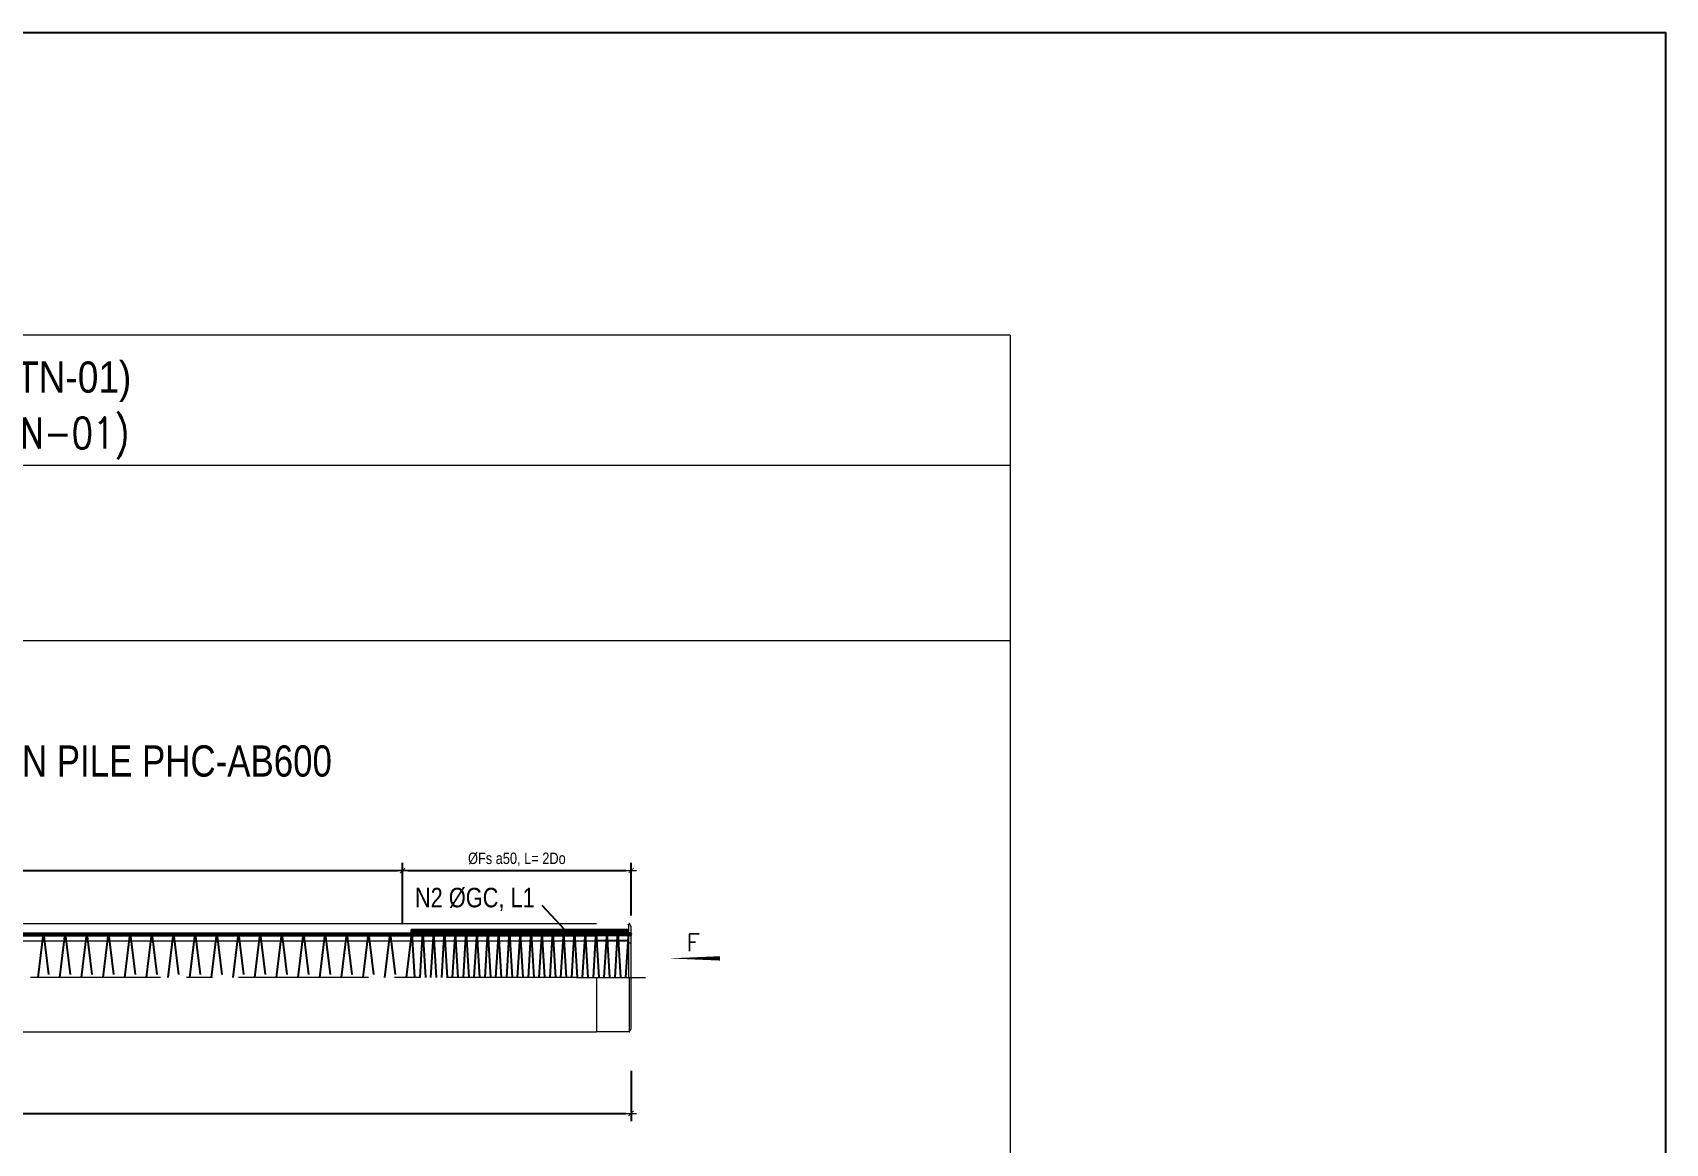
# Model space of a CAD drawing. Header units: millimetres. Extents: x -2123450 to -961021, y -260876 to 649159.
# Drawn here: x -1433376 to -1401975, y 159761 to 181114 of the extents above; entities that cross this region are included whole.
import ezdxf
from ezdxf.enums import TextEntityAlignment as Align

# ---------------------------------------------------------------- set-up
doc = ezdxf.new("R2010")
doc.units = ezdxf.units.MM
doc.header["$LTSCALE"] = 1000
doc.header["$MEASUREMENT"] = 0
doc.header["$PDMODE"] = 66
for name, pattern in [('CENTER2', [1.125, 0.75, -0.125, 0.125, -0.125]), ('CENTERX2', [4, 2.5, -0.5, 0.5, -0.5]), ('HIDDEN2', [4.7625, 3.175, -1.5875])]:
    doc.linetypes.add(name, pattern=pattern)
doc.layers.get('0').update_dxf_attribs({"linetype": 'CONTINUOUS'})
doc.layers.get('DEFPOINTS').update_dxf_attribs({"linetype": 'CONTINUOUS'})
for name, color, linetype, lineweight in [('NDC_S_AXIS', 5, 'CENTER2', 15), ('NDC_S_CONTINUOUS', 3, 'CONTINUOUS', 20), ('NDC_S_DIM', 1, 'CONTINUOUS', 9), ('NDC_S_ENG TEXT', 2, 'CONTINUOUS', 9), ('NDC_S_FOUNDATION NAME', 7, 'CONTINUOUS', 20), ('NDC_S_HATCH MATERIAL', 8, 'CONTINUOUS', 13), ('NDC_S_REBAR', 4, 'CONTINUOUS', 35), ('NDC_S_STIRRUP', 2, 'CONTINUOUS', 25), ('NDC_S_VN TEXT', 7, 'CONTINUOUS', 9), ('netmanh', 6, 'CONTINUOUS', 15), ('Thep', 1, 'CONTINUOUS', 30)]:
    doc.layers.add(name, color=color, linetype=linetype, lineweight=lineweight)
doc.styles.add('NDC_ARIAL', font='arial.ttf', dxfattribs={"width": 0.8})
doc.styles.add('NDC_ROMANS', font='romans.shx', dxfattribs={"width": 0.8, "bigfont": 'vns.shx'})
doc.styles.get("Standard").update_dxf_attribs({"font": 'romans.shx', "bigfont": 'vns.shx'})
doc.dimstyles.new('DIM', dxfattribs={"dimtxt": 0.03, "dimasz": 0.035, "dimexe": 0.03, "dimexo": 0.03, "dimgap": 0.005, "dimtad": 1, "dimdec": 0, "dimlfac": 10000, "dimzin": 0, "dimdsep": 46, "dimtxsty": 'NDC_ARIAL', "dimblk": 'DOTSMALL', "dimcen": 0.05, "dimclrd": 1, "dimclre": 1, "dimadec": 0, "dimazin": 0, "dimtfac": 1, "dimtdec": 0, "dimtofl": 0, "dimtmove": 0, "dimatfit": 3, "dimfxl": 0.03, "dimtolj": 1, "dimtzin": 0, "dimarcsym": 0})
doc.dimstyles.new('NDC_1-100', dxfattribs={"dimscale": 100, "dimtxt": 2.2, "dimasz": 1, "dimexe": 1.5, "dimexo": 2, "dimgap": 0.8, "dimtad": 1, "dimdec": 0, "dimdsep": 46, "dimtxsty": 'NDC_ARIAL', "dimblk": 'DIMMARK', "dimcen": 49999.938995, "dimdle": 1.5, "dimclrd": 1, "dimclre": 1, "dimclrt": 3, "dimadec": 0, "dimazin": 0, "dimtfac": 1, "dimtdec": 0, "dimtix": 1, "dimtmove": 2, "dimatfit": 3, "dimfxl": 1, "dimarcsym": 0})

# ---------------------------------------------------------------- blocks, each defined once
blk = doc.blocks.new('DIMMARK')
at = {"layer": 'NDC_S_DIM', "color": 1}
blk.add_line((-1.5, 0), (1, 0), dxfattribs=at)
at = {"layer": 'NDC_S_DIM', "color": 2, "const_width": 0.15}
blk.add_lwpolyline([(-0.5, -0.5), (0.5, 0.5)], dxfattribs=at)
blk = doc.blocks.new('*D498')
at = {"layer": 'DEFPOINTS', "color": 0, "transparency": 16777216}
for p in [(-1426261, 165004), (-1454199, 164184), (-1426261, 164184)]:
    blk.add_point(p, dxfattribs=at)
at = {"layer": 'NDC_S_DIM', "color": 1, "lineweight": -2, "transparency": 16777216}
for p, q in [((-1454199, 164384), (-1454199, 165154)), ((-1454099, 165004), (-1426361, 165004)), ((-1426261, 164384), (-1426261, 165154))]:
    blk.add_line(p, q, dxfattribs=at)
at = {"layer": 'NDC_S_DIM', "color": 1, "lineweight": -2, "transparency": 16777216, "xscale": 100, "yscale": 100, "zscale": 100, "rotation": 180}
blk.add_blockref('DIMMARK', (-1454199, 165004), dxfattribs=at)
at = {"layer": 'NDC_S_DIM', "color": 1, "lineweight": -2, "transparency": 16777216, "xscale": 100, "yscale": 100, "zscale": 100}
blk.add_blockref('DIMMARK', (-1426261, 165004), dxfattribs=at)
at = {"layer": 'NDC_S_DIM', "color": 3, "transparency": 16777216, "insert": (-1440230, 165202), "char_height": 220, "attachment_point": 5, "style": 'NDC_ARIAL'}
blk.add_mtext('ØFs a100', dxfattribs=at)
blk = doc.blocks.new('*D499')
at = {"layer": 'DEFPOINTS', "color": 0, "transparency": 16777216}
for p in [(-1421865, 165004), (-1421865, 163938), (-1426261, 163795)]:
    blk.add_point(p, dxfattribs=at)
at = {"layer": 'NDC_S_DIM', "color": 1, "lineweight": -2, "transparency": 16777216}
for p, q in [((-1426261, 163995), (-1426261, 165154)), ((-1426161, 165004), (-1421965, 165004)), ((-1421865, 164138), (-1421865, 165154))]:
    blk.add_line(p, q, dxfattribs=at)
at = {"layer": 'NDC_S_DIM', "color": 1, "lineweight": -2, "transparency": 16777216, "xscale": 100, "yscale": 100, "zscale": 100, "rotation": 180}
blk.add_blockref('DIMMARK', (-1426261, 165004), dxfattribs=at)
at = {"layer": 'NDC_S_DIM', "color": 1, "lineweight": -2, "transparency": 16777216, "xscale": 100, "yscale": 100, "zscale": 100}
blk.add_blockref('DIMMARK', (-1421865, 165004), dxfattribs=at)
at = {"layer": 'NDC_S_DIM', "color": 3, "transparency": 16777216, "insert": (-1424063, 165220), "char_height": 220, "attachment_point": 5, "style": 'NDC_ARIAL'}
blk.add_mtext('ØFs a50, L= 2Do', dxfattribs=at)
blk = doc.blocks.new('*D500')
at = {"layer": 'DEFPOINTS', "color": 0, "transparency": 16777216}
for p in [(-1458631, 161355), (-1421865, 161355), (-1421865, 160337)]:
    blk.add_point(p, dxfattribs=at)
at = {"layer": 'NDC_S_DIM', "color": 1, "lineweight": -2, "transparency": 16777216}
for p, q in [((-1458631, 161155), (-1458631, 160187)), ((-1421865, 161155), (-1421865, 160187)), ((-1458531, 160337), (-1421965, 160337))]:
    blk.add_line(p, q, dxfattribs=at)
at = {"layer": 'NDC_S_DIM', "color": 1, "lineweight": -2, "transparency": 16777216, "xscale": 100, "yscale": 100, "zscale": 100, "rotation": 180}
blk.add_blockref('DIMMARK', (-1458631, 160337), dxfattribs=at)
at = {"layer": 'NDC_S_DIM', "color": 1, "lineweight": -2, "transparency": 16777216, "xscale": 100, "yscale": 100, "zscale": 100}
blk.add_blockref('DIMMARK', (-1421865, 160337), dxfattribs=at)
at = {"layer": 'NDC_S_DIM', "color": 3, "transparency": 16777216, "insert": (-1440248, 160527), "char_height": 220, "attachment_point": 5, "style": 'NDC_ARIAL'}
blk.add_mtext('L ', dxfattribs=at)
blk = doc.blocks.new('daucocmangxong 3.0 khong be tong')
at = {"layer": 'NDC_S_AXIS', "linetype": 'CENTERX2'}
blk.add_line((0.093, 0.25), (-0.2262, 0.25), dxfattribs=at)
at = {"layer": 'NDC_S_CONTINUOUS'}
for p, q in [((-0.155, 0.4565), (-0.16, 0.4565)), ((-0.155, 0.4565), (-0.155, 0.4545)), ((-0.155, 0.4545), (-0.148, 0.4545)), ((-0.148, 0.497), (-0.148, 0.4535)), ((-0.155, 0.4435), (-0.16, 0.4435)), ((-0.148, 0.41), (-0.16, 0.41)), ((-0.155, 0.4455), (-0.155, 0.4435)), ((-0.155, 0.4455), (-0.148, 0.4455)), ((-0.148, 0.4465), (-0.148, 0.25)), ((-0.15, 0.25), (-0.15, 0)), ((0, 0.25), (0, 0)), ((-0.15, 0), (0, 0))]:
    blk.add_line(p, q, dxfattribs=at)
blk.add_lwpolyline([(-0.15, 0.002), (-0.15, 0), (-0.153, 0), (-0.159, 0.012), (-0.16, 0.012), (-0.16, 0.488), (-0.159, 0.488), (-0.153, 0.5), (-0.15, 0.5), (-0.15, 0.497)], dxfattribs=at)
at = {"layer": 'NDC_S_REBAR'}
for p, q in [((-0.156, 0.4535), (0, 0.4535)), ((-0.156, 0.4465), (0, 0.4465))]:
    blk.add_line(p, q, dxfattribs=at)
at = {"layer": 'NDC_S_STIRRUP'}
blk.add_line((-0.148, 0.42), (0, 0.42), dxfattribs=at)
at = {"layer": 'netmanh'}
blk.add_arc((-0.148, 0.497), 0.003, 270, 0, dxfattribs=at)
at = {"layer": 'Thep'}
blk.add_ellipse((-0.1575, 0.4501), major_axis=(0, 0.0055), ratio=0.363902, start_param=5.391025, end_param=10.293338, dxfattribs=at)
blk = doc.blocks.new('thep gia cuong')
at = {"layer": 'NDC_S_REBAR'}
blk.add_lwpolyline([(0, -0.014), (1, -0.014), (1, 0), (0, 0)], dxfattribs=at)
blk = doc.blocks.new('_DotSmall')
at = {"color": 0, "linetype": 'ByBlock', "lineweight": 9, "const_width": 0.5}
blk.add_lwpolyline([(-0.0625, 0, 1), (0.0625, 0, 1)], format="xyb", close=True, dxfattribs=at)

msp = doc.modelspace()

# ---------------------------------------------------------------- linework, layer by layer
at = {"layer": 'DEFPOINTS'}
msp.add_lwpolyline([(-1528125.18, 181113.77), (-1401975.18, 181113.77), (-1401975.18, 92013.77), (-1528125.18, 92013.77)], close=True, dxfattribs=at)
at = {"layer": 'NDC_S_AXIS', "linetype": 'CENTERX2'}
msp.add_line((-1422918.94, 162946.83), (-1457577, 162946.83), dxfattribs=at)
at = {"layer": 'NDC_S_CONTINUOUS'}
for p, q in [((-1414575.18, 175295.06), (-1499510.6, 175295.06)), ((-1414575.18, 175295.06), (-1414575.18, 94563.77)), ((-1467022.14, 172795.98), (-1414575.18, 172795.98)), ((-1414575.18, 169424.27), (-1489935.25, 169424.27)), ((-1457964.64, 163988.5), (-1422531.3, 163988.5)), ((-1457964.64, 163655.16), (-1422531.3, 163655.16)), ((-1457964.64, 161905.16), (-1422531.3, 161905.16))]:
    msp.add_line(p, q, dxfattribs=at)
at = {"layer": 'NDC_S_HATCH MATERIAL'}
msp.add_lwpolyline([(-1420157.16, 163316.45, 83.33, 16.67, 0), (-1420949.99, 163316.45, 416.67, 0, 0), (-1421110.03, 163316.45, 0, 0, 0)], format="xyseb", dxfattribs=at)
at = {"layer": 'NDC_S_REBAR'}
for p, q in [((-1457964.64, 163794.75), (-1422531.3, 163794.75)), ((-1457964.64, 163765.58), (-1422531.3, 163765.58))]:
    msp.add_line(p, q, dxfattribs=at)
at = {"layer": 'NDC_S_STIRRUP'}
for p, q in [((-1433268.8, 162946.83), (-1433164.64, 163794.75)), ((-1432852.14, 162946.83), (-1432747.97, 163794.75)), ((-1432435.47, 162946.83), (-1432331.3, 163794.75)), ((-1432018.8, 162946.83), (-1431914.64, 163794.75)), ((-1431602.14, 162946.83), (-1431497.97, 163794.75)), ((-1431185.47, 162946.83), (-1431081.3, 163794.75)), ((-1430768.8, 162946.83), (-1430664.64, 163794.75)), ((-1430352.14, 162946.83), (-1430247.97, 163794.75)), ((-1429935.47, 162946.83), (-1429831.3, 163794.75)), ((-1429518.8, 162946.83), (-1429414.64, 163794.75)), ((-1429102.14, 162946.83), (-1428997.97, 163794.75)), ((-1428685.47, 162946.83), (-1428581.3, 163794.75)), ((-1428268.8, 162946.83), (-1428164.64, 163794.75)), ((-1427852.14, 162946.83), (-1427747.97, 163794.75)), ((-1427435.47, 162946.83), (-1427331.3, 163794.75)), ((-1427018.8, 162946.83), (-1426914.64, 163794.75)), ((-1426602.14, 162946.83), (-1426497.97, 163794.75)), ((-1426185.47, 162946.83), (-1426081.3, 163794.75)), ((-1426081.3, 163794.75), (-1426029.22, 162946.83)), ((-1425872.97, 163794.75), (-1425820.89, 162946.83)), ((-1425664.64, 163794.75), (-1425612.55, 162946.83)), ((-1425456.3, 163794.75), (-1425404.22, 162946.83)), ((-1425247.97, 163794.75), (-1425195.89, 162946.83)), ((-1425039.64, 163794.75), (-1424987.55, 162946.83)), ((-1424831.3, 163794.75), (-1424779.22, 162946.83)), ((-1424622.97, 163794.75), (-1424570.89, 162946.83)), ((-1424414.64, 163794.75), (-1424362.55, 162946.83)), ((-1424206.3, 163794.75), (-1424154.22, 162946.83)), ((-1423997.97, 163794.75), (-1423945.89, 162946.83)), ((-1423789.64, 163794.75), (-1423737.55, 162946.83)), ((-1423581.3, 163794.75), (-1423529.22, 162946.83)), ((-1423372.97, 163794.75), (-1423320.89, 162946.83)), ((-1423164.64, 163794.75), (-1423112.55, 162946.83)), ((-1422956.3, 163794.75), (-1422904.22, 162946.83)), ((-1422747.97, 163794.75), (-1422695.89, 162946.83)), ((-1422539.64, 163794.75), (-1422487.55, 162946.83)), ((-1422331.3, 163794.75), (-1422279.22, 162946.83)), ((-1422122.97, 163794.75), (-1422070.89, 162946.83))]:
    msp.add_line(p, q, dxfattribs=at)
at = {"layer": 'NDC_S_STIRRUP', "linetype": 'HIDDEN2', "ltscale": 0.25}
for p, q in [((-1433164.64, 163794.75), (-1433060.47, 162946.83)), ((-1432747.97, 163794.75), (-1432643.8, 162946.83)), ((-1432331.3, 163794.75), (-1432227.14, 162946.83)), ((-1431914.64, 163794.75), (-1431810.47, 162946.83)), ((-1431497.97, 163794.75), (-1431393.8, 162946.83)), ((-1431081.3, 163794.75), (-1430977.14, 162946.83)), ((-1430664.64, 163794.75), (-1430560.47, 162946.83)), ((-1430247.97, 163794.75), (-1430143.8, 162946.83)), ((-1429831.3, 163794.75), (-1429727.14, 162946.83)), ((-1429414.64, 163794.75), (-1429310.47, 162946.83)), ((-1428997.97, 163794.75), (-1428893.8, 162946.83)), ((-1428581.3, 163794.75), (-1428477.14, 162946.83)), ((-1428164.64, 163794.75), (-1428060.47, 162946.83)), ((-1427747.97, 163794.75), (-1427643.8, 162946.83)), ((-1427331.3, 163794.75), (-1427227.14, 162946.83)), ((-1426914.64, 163794.75), (-1426810.47, 162946.83)), ((-1426497.97, 163794.75), (-1426393.8, 162946.83)), ((-1425925.05, 162946.83), (-1425872.97, 163794.75)), ((-1425716.72, 162946.83), (-1425664.64, 163794.75)), ((-1425508.39, 162946.83), (-1425456.3, 163794.75)), ((-1425300.05, 162946.83), (-1425247.97, 163794.75)), ((-1425091.72, 162946.83), (-1425039.64, 163794.75)), ((-1424883.39, 162946.83), (-1424831.3, 163794.75)), ((-1424675.05, 162946.83), (-1424622.97, 163794.75)), ((-1424466.72, 162946.83), (-1424414.64, 163794.75)), ((-1424258.39, 162946.83), (-1424206.3, 163794.75)), ((-1424050.05, 162946.83), (-1423997.97, 163794.75)), ((-1423841.72, 162946.83), (-1423789.64, 163794.75)), ((-1423633.39, 162946.83), (-1423581.3, 163794.75)), ((-1423425.05, 162946.83), (-1423372.97, 163794.75)), ((-1423216.72, 162946.83), (-1423164.64, 163794.75)), ((-1423008.39, 162946.83), (-1422956.3, 163794.75)), ((-1422800.05, 162946.83), (-1422747.97, 163794.75)), ((-1422591.72, 162946.83), (-1422539.64, 163794.75)), ((-1422383.39, 162946.83), (-1422331.3, 163794.75)), ((-1422175.05, 162946.83), (-1422122.97, 163794.75)), ((-1421966.72, 162946.83), (-1421914.64, 163794.75))]:
    msp.add_line(p, q, dxfattribs=at)

# ---------------------------------------------------------------- block references
at = {"layer": 'NDC_S_HATCH MATERIAL', "xscale": -4166.666667932241, "yscale": 4166.666667932241, "zscale": 4166.666667932241}
for name, p in [('daucocmangxong 3.0 khong be tong', (-1422531.3, 161905.16)), ('thep gia cuong', (-1421914.64, 163867.6))]:
    msp.add_blockref(name, p, dxfattribs=at)

# ---------------------------------------------------------------- texts
at = {"layer": 'NDC_S_ENG TEXT', "style": 'NDC_ROMANS', "width": 0.8}
msp.add_text('DETAIL OF SPUN PILE PHC600 - TEST PILE (CTN-01)', height=600, dxfattribs=at).set_placement((-1440319.66, 173116.81), align=Align.CENTER)
at = {"layer": 'NDC_S_FOUNDATION NAME', "style": 'NDC_ARIAL', "width": 0.85}
msp.add_text('CHI TIẾT CỌC PHC600 - CỌC THÍ NGHIỆM (CTN-01)', height=600, dxfattribs=at).set_placement((-1440185.08, 174493.24), align=Align.MIDDLE)
at = {"layer": 'NDC_S_VN TEXT', "lineweight": 100, "style": 'NDC_ARIAL', "width": 0.8}
msp.add_text('CỌC BÊ TÔNG LY TÂM ỨNG SUẤT TRƯỚC/ CONCRETE SPUN PILE PHC-AB600', height=600, dxfattribs=at).set_placement((-1440327.13, 166811.36), align=Align.CENTER)
at = {"layer": 'NDC_S_VN TEXT'}
msp.add_text('F', height=333.33, dxfattribs=at).set_placement((-1420799.04, 163456.33))
at = {"layer": 'NDC_S_VN TEXT', "insert": (-1423718.42, 164673.22), "char_height": 375, "attachment_point": 3, "style": 'NDC_ARIAL'}
msp.add_mtext('\\A1;N2 ØGC, L1', dxfattribs=at)

# ---------------------------------------------------------------- dimensions: what is measured, and where the dimension line sits
at = {"layer": 'NDC_S_DIM'}
for base, p1, p2, text, picture, middle in [((-1421864.64, 165003.94), (-1426260.59, 163794.75), (-1421864.64, 163938.5), 'ØFs a50, L= 2Do', '*D499', (-1424062.61, 165219.75)), ((-1426260.59, 165003.94), (-1454198.91, 164184.41), (-1426260.59, 164184.41), 'ØFs a100', '*D498', (-1440229.75, 165202.42)), ((-1421864.64, 160337.15), (-1458631.3, 161355.16), (-1421864.64, 161355.16), 'L ', '*D500', (-1440247.97, 160527.15))]:
    dim = msp.add_linear_dim(base=base, p1=p1, p2=p2, text=text, dimstyle='NDC_1-100', dxfattribs=at)
    dim.commit()
    dim.dimension.update_dxf_attribs({"geometry": picture, "text_midpoint": middle})

# ---------------------------------------------------------------- leaders
at = {"layer": 'NDC_S_VN TEXT', "annotation_type": 0, "has_hookline": 1, "hookline_direction": 1, "text_width": 2197}
msp.add_leader([(-1423143.75, 163867.6), (-1423578.22, 164331.78), (-1423578.26, 164331.78)], dimstyle='DIM', override={"dimgap": 0.005, "dimtad": 0}, dxfattribs=at)

doc.saveas('drawing.dxf')
